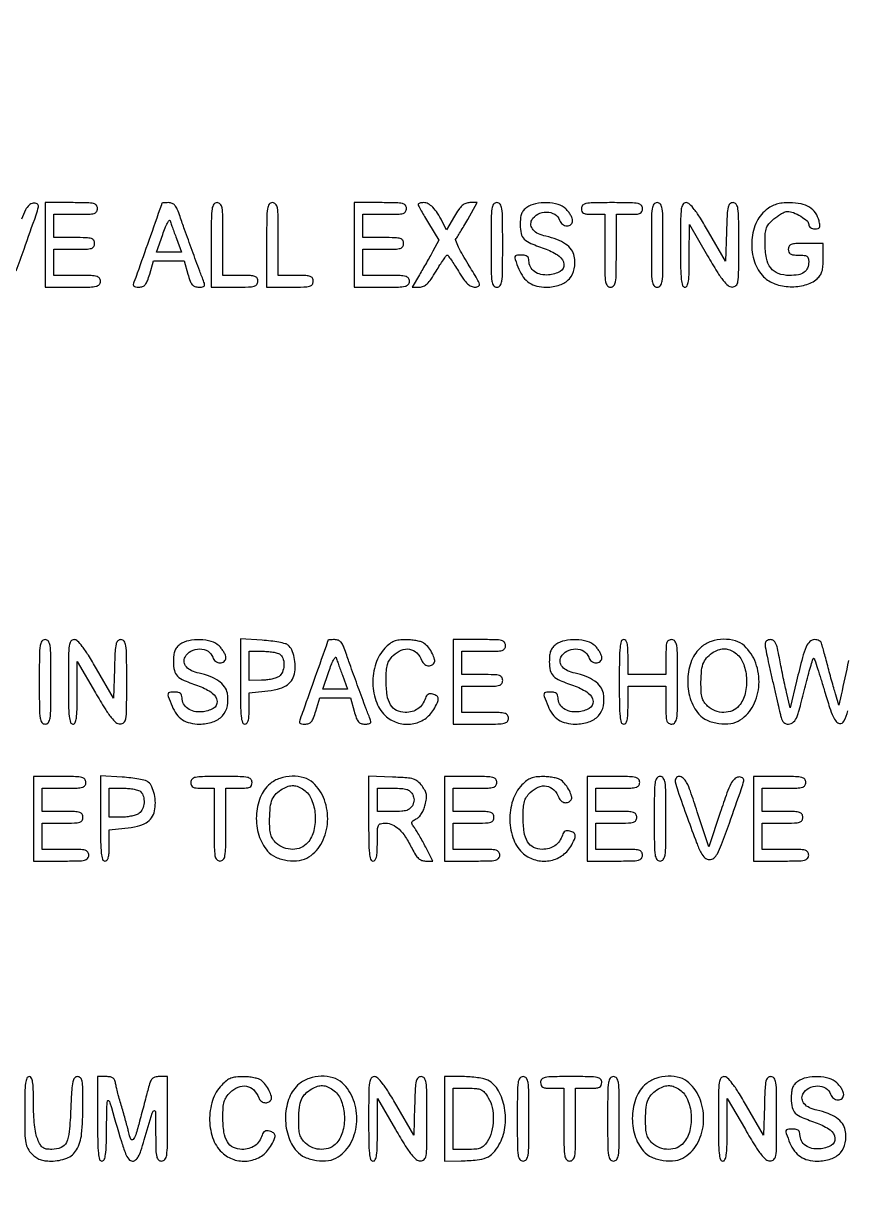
# Model space of a CAD drawing. Extents: x 0 to 1066, y 0 to 761.
# Drawn here: x 877.68 to 901.61, y 663.08 to 696.9 of the extents above; entities that cross this region are included whole.
import ezdxf

# ---------------------------------------------------------------- set-up
doc = ezdxf.new("R2010")
doc.units = 0
doc.header["$MEASUREMENT"] = 0

msp = doc.modelspace()

# ---------------------------------------------------------------- linework, layer by layer
for points in [[(183.390323, 95.266879, 0.000001), (192.989143, 95.254457, 0.000118)], [(877.478375, 689.713253, 0.004013), (877.704904, 690.336, 0.000902), (878.059212, 691.340658, 0.03521), (878.12158, 691.568796, 0.313686), (878.08514, 691.652301, 0.175088), (877.971583, 691.675882, 0.158568), (877.850743, 691.616547, 0.080982), (877.748965, 691.479342, 0.034439), (877.634142, 691.213535, 0.004852)], [(901.639662, 678.39053, 0.001912), (901.423079, 677.3922), (901.360026, 677.0961), (901.269798, 677.3922, -0.004222), (901.225212, 677.543072, -0.001439), (901.162959, 677.762854, -0.00143), (901.095605, 678.005956, -0.001648), (901.032796, 678.2382, 0.00027), (900.974398, 678.456517, 0.000345), (900.920337, 678.657631, 0.000267), (900.8748, 678.826213, 0.002921), (900.856066, 678.89385, 0.133791), (900.831706, 678.934301, 0.071199), (900.783812, 678.968536, 0.062684), (900.72091, 678.991728, 0.057069), (900.652161, 678.9996, 0.191396), (900.514437, 678.944876, 0.101864), (900.407533, 678.792352, 0.038771), (900.299981, 678.479173, 0.004991), (900.12895, 677.790187), (899.944606, 677.01454), (899.835833, 677.47832, -0.004337), (899.787244, 677.693887, -0.002315), (899.73072, 677.961185, -0.002304), (899.675521, 678.234677, -0.003592), (899.630745, 678.47085, 0.011053), (899.573827, 678.748379, 0.057006), (899.521863, 678.89609, 0.121799), (899.458834, 678.97175, 0.159795), (899.373915, 678.9996, 0.077986), (899.312596, 678.989977, 0.090324), (899.260551, 678.962119, 0.100781), (899.225758, 678.920666, 0.124994), (899.2134, 678.872004, 0.047767), (899.221643, 678.785913, 0.002528), (899.275438, 678.514943, 0.003959), (899.343692, 678.193057, 0.00287), (899.424593, 677.835654, -0.000002), (899.5087, 677.473738, -0.000002), (899.586737, 677.137931, -0.000002), (899.652237, 676.856067, -0.000017), (899.680005, 676.73655, 0.147869), (899.761327, 676.595131, 0.205885), (899.896844, 676.545782, 0.176392), (900.042655, 676.608475, 0.11354), (900.146046, 676.763083, 0.021448), (900.188456, 676.890871, 0.003611), (900.257271, 677.139207, 0.003945), (900.333781, 677.432464, 0.003496), (900.408889, 677.738947, -0.006156), (900.48112, 678.027052, -0.010899), (900.548762, 678.262499, -0.005551), (900.609441, 678.450207, -0.556878), (900.63175, 678.45545, -0.11647), (900.65487, 678.418034, -0.001547), (900.740785, 678.157481, -0.004332), (900.837093, 677.853434, -0.00282), (900.943285, 677.500736, 0.006286), (901.089608, 677.026677, 0.030826), (901.191862, 676.765823, 0.058933), (901.281981, 676.619803, 0.190588), (901.378884, 676.563875, 0.326366), (901.501475, 676.628344, 0.039676), (901.620107, 676.928483, 0.018108)]]:
    msp.add_lwpolyline(points, format="xyb")
for points in [[(409.06215, 749.15415), (40.8618, 749.132981), (40.8618, 380.65769), (40.8618, 12.1824), (501.2973, 12.1824), (961.7328, 12.1824), (961.7328, 380.646631), (961.7328, 749.110861), (961.41555, 749.1633, 0.040886), (961.153339, 749.184871, 0.000002), (934.190609, 749.194398, 0.000089), (904.448031, 749.199508, 0.000054), (869.1804, 749.195529, -0.000029), (813.61687, 749.186499, -0.000004), (696.10453, 749.175037, -0.000004), (556.774728, 749.163736, -0.000004)], [(878.3172, 690.4629), (878.3172, 689.2362), (879.1209, 689.2362, 0.004147), (879.611609, 689.24027, 0.047763), (879.802988, 689.261803, 0.16431), (879.890394, 689.313393, 0.179874), (879.9246, 689.4054, 0.157888), (879.89506, 689.496616, 0.176663), (879.81885, 689.548162, 0.055952), (879.653978, 689.570253, 0.005351), (879.2478, 689.5746), (878.571, 689.5746), (878.571, 689.9553), (878.571, 690.336), (879.1632, 690.336, 0.006583), (879.513092, 690.340607, 0.063075), (879.660225, 690.363193, 0.183695), (879.72907, 690.414626, 0.142406), (879.7554, 690.5052, 0.142406), (879.72907, 690.595774, 0.183695), (879.660225, 690.647207, 0.063075), (879.513092, 690.669793, 0.006583), (879.1632, 690.6744), (878.571, 690.6744), (878.571, 691.0128), (878.571, 691.3512), (879.2055, 691.3512, 0.005909), (879.583526, 691.355667, 0.059311), (879.739538, 691.37799, 0.180365), (879.812056, 691.429488, 0.150217), (879.84, 691.5204, 0.17273), (879.807327, 691.612157, 0.168559), (879.723675, 691.66375, 0.050222), (879.541122, 691.685449, 0.004487), (879.0786, 691.6896), (878.3172, 691.6896)], [(881.701195, 691.66845, -0.084799), (881.694691, 691.630434, -0.000052), (881.32872, 690.591662, -0.000388), (880.993176, 689.641928, -0.009822), (880.896175, 689.38425, 0.060048), (880.876583, 689.310519, 0.230938), (880.890832, 689.266662, 0.170663), (880.938925, 689.242554, 0.031659), (881.039179, 689.2362, 0.086283), (881.147294, 689.254997, 0.134827), (881.224123, 689.308959, 0.082591), (881.286196, 689.41597, 0.018432), (881.353668, 689.6169), (881.466076, 689.9976), (881.911043, 689.9976), (882.356011, 689.9976), (882.4626, 689.6169, 0.017944), (882.527985, 689.41199, 0.087286), (882.588212, 689.306531, 0.141822), (882.665434, 689.254152, 0.078722), (882.778746, 689.2362, 0.029308), (882.883892, 689.242368, 0.166988), (882.933622, 689.266276, 0.236769), (882.948464, 689.310066, 0.061225), (882.92869, 689.38425, -0.006965), (882.806401, 689.700606, -0.001209), (882.585145, 690.30204, -0.001323), (882.365417, 690.908787, -0.005089), (882.233652, 691.28775, 0.017403), (882.154881, 691.4975, 0.074917), (882.086122, 691.611275, 0.125362), (882.006416, 691.669172, 0.094981), (881.899849, 691.6896, 0.00999), (881.823684, 691.688078, 0.016528), (881.759552, 691.683387, 0.010464), (881.708448, 691.676862, 0.371455)], [(883.1394, 690.4629), (883.1394, 689.2362), (883.8162, 689.2362, 0.005351), (884.222378, 689.240547, 0.055952), (884.38725, 689.262637, 0.176663), (884.46346, 689.314184, 0.157888), (884.493, 689.4054, 0.12648), (884.469932, 689.495132, 0.188641), (884.4084, 689.5464, 0.072107), (884.279098, 689.569633, 0.008455), (883.9854, 689.5746), (883.4778, 689.5746), (883.4778, 690.6321, 0.002827), (883.474069, 691.292059, 0.036854), (883.453266, 691.536262, 0.138781), (883.402006, 691.646732, 0.218517), (883.3086, 691.6896, 0.240299), (883.214278, 691.641491, 0.123223), (883.163467, 691.515112, 0.031956), (883.142989, 691.235762, 0.002322)], [(884.7468, 690.4629), (884.7468, 689.2362), (885.4236, 689.2362, 0.005351), (885.829778, 689.240547, 0.055952), (885.99465, 689.262637, 0.176663), (886.07086, 689.314184, 0.157888), (886.1004, 689.4054, 0.12648), (886.077332, 689.495132, 0.188641), (886.0158, 689.5464, 0.072107), (885.886498, 689.569633, 0.008455), (885.5928, 689.5746), (885.0852, 689.5746), (885.0852, 690.6321, 0.002827), (885.081469, 691.292059, 0.036854), (885.060666, 691.536262, 0.138781), (885.009406, 691.646732, 0.218517), (884.916, 691.6896, 0.240299), (884.821678, 691.641491, 0.123223), (884.770867, 691.515112, 0.031956), (884.750389, 691.235762, 0.002322)], [(887.2848, 690.4629), (887.2848, 689.2362), (888.0885, 689.2362, 0.004147), (888.579209, 689.24027, 0.047763), (888.770588, 689.261803, 0.16431), (888.857994, 689.313393, 0.179874), (888.8922, 689.4054, 0.157888), (888.86266, 689.496616, 0.176663), (888.78645, 689.548162, 0.055952), (888.621578, 689.570253, 0.005351), (888.2154, 689.5746), (887.5386, 689.5746), (887.5386, 689.9553), (887.5386, 690.336), (888.1308, 690.336, 0.006583), (888.480692, 690.340607, 0.063075), (888.627825, 690.363193, 0.183695), (888.69667, 690.414626, 0.142406), (888.723, 690.5052, 0.142406), (888.69667, 690.595774, 0.183695), (888.627825, 690.647207, 0.063075), (888.480692, 690.669793, 0.006583), (888.1308, 690.6744), (887.5386, 690.6744), (887.5386, 691.0128), (887.5386, 691.3512), (888.1731, 691.3512, 0.005909), (888.551126, 691.355667, 0.059311), (888.707138, 691.37799, 0.180365), (888.779656, 691.429488, 0.150217), (888.8076, 691.5204, 0.17273), (888.774927, 691.612157, 0.168559), (888.691275, 691.66375, 0.050222), (888.508722, 691.685449, 0.004487), (888.0462, 691.6896), (887.2848, 691.6896)], [(889.146, 691.637217, 0.12301), (889.154901, 691.601585, 0.003159), (889.234075, 691.455233, 0.006529), (889.330937, 691.284192, 0.00439), (889.445831, 691.091259), (889.745661, 690.597684), (889.570497, 690.276492, -0.002869), (889.488234, 690.127688, -0.001518), (889.384589, 689.944032, -0.00151), (889.277412, 689.756775, -0.002337), (889.183597, 689.59575), (888.971862, 689.2362), (889.181088, 689.2362, 0.105199), (889.298089, 689.261092, 0.085914), (889.404615, 689.332519, 0.052726), (889.51922, 689.467656, 0.014746), (889.668622, 689.7015, -0.006681), (889.778454, 689.879678, -0.010501), (889.87801, 690.029413, -0.004849), (889.965305, 690.152349, -0.254944), (889.990615, 690.164401, -0.226292), (890.015931, 690.150572, -0.004433), (890.103763, 690.026729, -0.009702), (890.203918, 689.876695, -0.006242), (890.314453, 689.699101, 0.014971), (890.463772, 689.468273, 0.051802), (890.579324, 689.333191, 0.083594), (890.686153, 689.26122, 0.106918), (890.801824, 689.2362, 0.130295), (890.900899, 689.262464, 0.351922), (890.925835, 689.32567, 0.060655), (890.862439, 689.466806, 0.002956), (890.594163, 689.905122, -0.011173), (890.43993, 690.166667, -0.01758), (890.320615, 690.398501, -0.011947), (890.235679, 690.590624, -0.293207), (890.245532, 690.645372, 0.047422), (890.283879, 690.695428, 0.003721), (890.37198, 690.838642, 0.005039), (890.474267, 691.011636, 0.003834), (890.582965, 691.20315), (890.854152, 691.6896), (890.642615, 691.6896, 0.093558), (890.528044, 691.667973, 0.088897), (890.426918, 691.605906, 0.059307), (890.324131, 691.489775, 0.018991), (890.199937, 691.295189), (889.968797, 690.900777), (889.84291, 691.147139, 0.025616), (889.704975, 691.386039, 0.052309), (889.569102, 691.55428, 0.070756), (889.434901, 691.655379, 0.126762), (889.302088, 691.6896, 0.031847), (889.242294, 691.685788, 0.049151), (889.191851, 691.674212, 0.063174), (889.156925, 691.657343, 0.253917)], [(891.261, 690.4629, 0.002322), (891.264589, 689.690038, 0.031956), (891.285067, 689.410687, 0.123223), (891.335878, 689.284309, 0.240299), (891.4302, 689.2362, 0.240299), (891.524522, 689.284309, 0.123223), (891.575333, 689.410687, 0.031956), (891.595811, 689.690038, 0.002322), (891.5994, 690.4629, 0.002322), (891.595811, 691.235762, 0.031956), (891.575333, 691.515112, 0.123223), (891.524522, 691.641491, 0.240299), (891.4302, 691.6896, 0.240299), (891.335878, 691.641491, 0.123223), (891.285067, 691.515112, 0.031956), (891.264589, 691.235762, 0.002322)], [(892.29735, 691.547944, 0.064007), (892.204552, 691.463732, 0.085808), (892.146751, 691.366165, 0.066535), (892.116234, 691.236274, 0.024477), (892.107, 691.047758, 0.055339), (892.135637, 690.789812, 0.149321), (892.225873, 690.631324, 0.090969), (892.419644, 690.505662, 0.013145), (892.861097, 690.335657, -0.070637), (893.235595, 690.139569, -0.215768), (893.375351, 689.896824, -0.299828), (893.267596, 689.692464, -0.104684), (892.933804, 689.59127, -0.073735), (892.707338, 689.605205, -0.104161), (892.523047, 689.686673, -0.119079), (892.403723, 689.825512, -0.118782), (892.3608, 690.003643, 0.082235), (892.348346, 690.078852, 0.147435), (892.312233, 690.129334, 0.119852), (892.248024, 690.157894, 0.045016), (892.1493, 690.1668, 0.028442), (891.994893, 690.15801, 0.327023), (891.952792, 690.119113, 0.139119), (891.959429, 690.039942, 0.005125), (892.069289, 689.757001, 0.065244), (892.198077, 689.527252, 0.088006), (892.371442, 689.364438, 0.085852), (892.59374, 689.268565, 0.059042), (892.866873, 689.2362, 0.079385), (893.256077, 689.298386, 0.130563), (893.533888, 689.479024, 0.137881), (893.676028, 689.765502, 0.093265), (893.676228, 690.132247, 0.114024), (893.592695, 690.323128, 0.079467), (893.42367, 690.487886, 0.063948), (893.174322, 690.6197, 0.038754), (892.853166, 690.712434, -0.060203), (892.636487, 690.785177, -0.103319), (892.485406, 690.900045, -0.141227), (892.421042, 691.038835, -0.162669), (892.445478, 691.182146, -0.149104), (892.619237, 691.355203, -0.123853), (892.873631, 691.417698, -0.133716), (893.112953, 691.3511, -0.183571), (893.250473, 691.177672, 0.153609), (893.332387, 691.061012, 0.157876), (893.465416, 691.013861, 0.194842), (893.581396, 691.057172, 0.210147), (893.6298, 691.167253, 0.093821), (893.616133, 691.239446, 0.037607), (893.572283, 691.33037, 0.035541), (893.508923, 691.423863, 0.037508), (893.433997, 691.505653, 0.118482), (893.20827, 691.634394, 0.061394), (892.885923, 691.686356, 0.060569), (892.553756, 691.658454, 0.10142)], [(893.8836, 691.5204, 0.094959), (893.900163, 691.433974, 0.184152), (893.94705, 691.382925, 0.098846), (894.040039, 691.35753, 0.017388), (894.222, 691.3512), (894.5604, 691.3512), (894.5604, 690.2937, 0.002827), (894.564131, 689.633741, 0.036854), (894.584934, 689.389537, 0.138781), (894.636194, 689.279068, 0.218517), (894.7296, 689.2362, 0.218517), (894.823006, 689.279068, 0.138781), (894.874266, 689.389537, 0.036854), (894.895069, 689.633741, 0.002827), (894.8988, 690.2937), (894.8988, 691.3512), (895.2795, 691.3512, 0.013964), (895.489258, 691.357059, 0.090841), (895.591463, 691.38175, 0.188085), (895.642034, 691.432795, 0.102588), (895.6602, 691.5204, 0.193568), (895.623002, 691.612885, 0.15568), (895.528013, 691.664421, 0.043488), (895.319005, 691.685667, 0.003595), (894.7719, 691.6896, 0.003595), (894.224795, 691.685667, 0.043488), (894.015788, 691.664421, 0.15568), (893.920798, 691.612885, 0.193568)], [(895.914, 690.4629, 0.002322), (895.917589, 689.690038, 0.031956), (895.938067, 689.410687, 0.123223), (895.988878, 689.284309, 0.240299), (896.0832, 689.2362, 0.240299), (896.177522, 689.284309, 0.123223), (896.228333, 689.410687, 0.031956), (896.248811, 689.690038, 0.002322), (896.2524, 690.4629, 0.002322), (896.248811, 691.235762, 0.031956), (896.228333, 691.515112, 0.123223), (896.177522, 691.641491, 0.240299), (896.0832, 691.6896, 0.240299), (895.988878, 691.641491, 0.123223), (895.938067, 691.515112, 0.031956), (895.917589, 691.235762, 0.002322)], [(896.76, 690.4629, 0.003213), (896.764328, 689.789379, 0.022561), (896.783338, 689.4618, 0.049302), (896.819253, 689.286077, 0.328801), (896.8869, 689.2362, 0.295501), (896.952272, 689.278531, 0.070336), (896.990006, 689.409231, 0.029944), (897.01004, 689.656794, 0.004715), (897.015637, 690.14565), (897.017474, 691.0551), (897.544387, 690.148957, 0.006242), (897.823761, 689.682024, 0.029041), (898.003482, 689.424737, 0.052989), (898.140726, 689.284238, 0.170079), (898.26165, 689.239507, 0.199339), (898.369931, 689.282273, 0.163117), (898.427625, 689.393706, 0.036571), (898.448704, 689.652581, 0.002034), (898.452, 690.4629, 0.002367), (898.448369, 691.230072, 0.031318), (898.427984, 691.512383, 0.117824), (898.378177, 691.641077, 0.246563), (898.28576, 691.6896, 0.195513), (898.194955, 691.652682, 0.145553), (898.141652, 691.557256, 0.043894), (898.114139, 691.350993, 0.004128), (898.09541, 690.839718), (898.0713, 689.989836), (897.578117, 690.839718, 0.007787), (897.338038, 691.238983, 0.025041), (897.161201, 691.49361, 0.035073), (897.023347, 691.648518, 0.195814), (896.922467, 691.6896, 0.254619), (896.832461, 691.640588, 0.110911), (896.783951, 691.508758, 0.030502), (896.763687, 691.222586, 0.002427)], [(899.243128, 691.477743, 0.129246), (898.947005, 691.085097, 0.088626), (898.828813, 690.536792, 0.087215), (898.907365, 689.973133, 0.118789), (899.17416, 689.536931, 0.112618), (899.502624, 689.330494, 0.075265), (899.940735, 689.247795, 0.075304), (900.383452, 689.298485, 0.113008), (900.725323, 689.480566, 0.065979), (900.813155, 689.579789, 0.074329), (900.867872, 689.694691, 0.054743), (900.896767, 689.847684, 0.019325), (900.9054, 690.070973), (900.9054, 690.5052), (900.3978, 690.5052, 0.008455), (900.104102, 690.500233, 0.072107), (899.9748, 690.477, 0.188641), (899.913268, 690.425732, 0.12648), (899.8902, 690.336, 0.087745), (899.905199, 690.251192, 0.177212), (899.948363, 690.200036, 0.10769), (900.031966, 690.173753, 0.022514), (900.1863, 690.1668, -0.021714), (900.348385, 690.159758, -0.124268), (900.429065, 690.131751, -0.187079), (900.469495, 690.075064, -0.062494), (900.4824, 689.97222, -0.091498), (900.448763, 689.789947, -0.148314), (900.352974, 689.666386, -0.113347), (900.182888, 689.596247, -0.041372), (899.92172, 689.5746, -0.086758), (899.599134, 689.630999, -0.145015), (899.378923, 689.792975, -0.116882), (899.252979, 690.078149, -0.045825), (899.2134, 690.509089, -0.015089), (899.222047, 690.795568, -0.073154), (899.255295, 690.954358, -0.095003), (899.328751, 691.076379, -0.035007), (899.473691, 691.21678, -0.021479), (899.582486, 691.300617, -0.024071), (899.694126, 691.371463, -0.024321), (899.793991, 691.422028, -0.105406), (899.858592, 691.4358, -0.095864), (900.035927, 691.401484, -0.042073), (900.250496, 691.293465, -0.039621), (900.432919, 691.160547, -0.218876), (900.4824, 691.052927, 0.137225), (900.495937, 691.004532, 0.104143), (900.533796, 690.964139, 0.087371), (900.591339, 690.937335, 0.065501), (900.660771, 690.9282, 0.051376), (900.753748, 690.937779, 0.224479), (900.796699, 690.970225, 0.158116), (900.80738, 691.032988, 0.023398), (900.782542, 691.16085, 0.090086), (900.680294, 691.39084, 0.105062), (900.507833, 691.555882, 0.089301), (900.25928, 691.653988, 0.048933), (899.9325, 691.686781, 0.02471), (899.713034, 691.676418, 0.049497), (899.542912, 691.642729, 0.05494), (899.394439, 691.579221, 0.038421)], [(882.127355, 690.65325), (882.277144, 690.2514), (881.914838, 690.2514), (881.552532, 690.2514), (881.730343, 690.765818, -0.011999), (881.801093, 690.955624, -0.026422), (881.866117, 691.096059, -0.047278), (881.916434, 691.172701, -0.601846), (881.94286, 691.167668, 0.009837), (881.964696, 691.101495, 0.001488), (882.011371, 690.970123, 0.001668), (882.067462, 690.815356, 0.001442)], [(878.148, 677.7729, 0.002322), (878.151589, 677.000038, 0.031956), (878.172067, 676.720687, 0.123223), (878.222878, 676.594309, 0.240299), (878.3172, 676.5462, 0.240299), (878.411522, 676.594309, 0.123223), (878.462333, 676.720687, 0.031956), (878.482811, 677.000038, 0.002322), (878.4864, 677.7729, 0.002322), (878.482811, 678.545762, 0.031956), (878.462333, 678.825112, 0.123223), (878.411522, 678.951491, 0.240299), (878.3172, 678.9996, 0.240299), (878.222878, 678.951491, 0.123223), (878.172067, 678.825112, 0.031956), (878.151589, 678.545762, 0.002322)], [(878.994, 677.7729, 0.003213), (878.998328, 677.099379, 0.022561), (879.017338, 676.7718, 0.049302), (879.053253, 676.596077, 0.328801), (879.1209, 676.5462, 0.295501), (879.186272, 676.588531, 0.070336), (879.224006, 676.719231, 0.029944), (879.24404, 676.966794, 0.004715), (879.249637, 677.45565), (879.251474, 678.3651), (879.778387, 677.458957, 0.006242), (880.057761, 676.992024, 0.029041), (880.237482, 676.734737, 0.052989), (880.374726, 676.594238, 0.170079), (880.49565, 676.549507, 0.199339), (880.603931, 676.592273, 0.163117), (880.661625, 676.703706, 0.036571), (880.682704, 676.962581, 0.002034), (880.686, 677.7729, 0.002367), (880.682369, 678.540072, 0.031318), (880.661984, 678.822383, 0.117824), (880.612177, 678.951077, 0.246563), (880.51976, 678.9996, 0.195513), (880.428955, 678.962682, 0.145553), (880.375652, 678.867256, 0.043894), (880.348139, 678.660993, 0.004128), (880.32941, 678.149718), (880.3053, 677.299836), (879.812117, 678.149718, 0.007787), (879.572038, 678.548983, 0.025041), (879.395201, 678.80361, 0.035073), (879.257347, 678.958518, 0.195814), (879.156467, 678.9996, 0.254619), (879.066461, 678.950588, 0.110911), (879.017951, 678.818758, 0.030502), (878.997687, 678.532586, 0.002427)], [(882.22995, 678.857944, 0.064007), (882.137152, 678.773732, 0.085808), (882.079351, 678.676165, 0.066535), (882.048834, 678.546274, 0.024477), (882.0396, 678.357758, 0.055339), (882.068237, 678.099812, 0.149321), (882.158473, 677.941324, 0.090969), (882.352244, 677.815662, 0.013145), (882.793697, 677.645657, -0.070637), (883.168195, 677.449569, -0.215768), (883.307951, 677.206824, -0.299828), (883.200196, 677.002464, -0.104684), (882.866404, 676.90127, -0.073735), (882.639938, 676.915205, -0.104161), (882.455647, 676.996673, -0.119079), (882.336323, 677.135512, -0.118782), (882.2934, 677.313643, 0.082235), (882.280946, 677.388852, 0.147435), (882.244833, 677.439334, 0.119852), (882.180624, 677.467894, 0.045016), (882.0819, 677.4768, 0.028442), (881.927493, 677.46801, 0.327023), (881.885392, 677.429113, 0.139119), (881.892029, 677.349942, 0.005125), (882.001889, 677.067001, 0.065244), (882.130677, 676.837252, 0.088006), (882.304042, 676.674438, 0.085852), (882.52634, 676.578565, 0.059042), (882.799473, 676.5462, 0.079385), (883.188677, 676.608386, 0.130563), (883.466488, 676.789024, 0.137881), (883.608628, 677.075502, 0.093265), (883.608828, 677.442247, 0.114024), (883.525295, 677.633128, 0.079467), (883.35627, 677.797886, 0.063948), (883.106922, 677.9297, 0.038754), (882.785766, 678.022434, -0.060203), (882.569087, 678.095177, -0.103319), (882.418006, 678.210045, -0.141227), (882.353642, 678.348835, -0.162669), (882.378078, 678.492146, -0.149104), (882.551837, 678.665203, -0.123853), (882.806231, 678.727698, -0.133716), (883.045553, 678.6611, -0.183571), (883.183073, 678.487672, 0.153609), (883.264987, 678.371012, 0.157876), (883.398016, 678.323861, 0.194842), (883.513996, 678.367172, 0.210147), (883.5624, 678.477253, 0.093821), (883.548733, 678.549446, 0.037607), (883.504883, 678.64037, 0.035541), (883.441523, 678.733863, 0.037508), (883.366597, 678.815653, 0.118482), (883.14087, 678.944394, 0.061394), (882.818523, 678.996356, 0.060569), (882.486356, 678.968454, 0.10142)], [(883.9854, 677.784026, 0.003177), (883.989721, 677.104044, 0.022367), (884.008718, 676.773654, 0.048715), (884.04458, 676.596302, 0.329705), (884.1123, 676.5462, 0.208378), (884.172643, 676.57249, 0.11961), (884.212131, 676.642927, 0.055661), (884.233506, 676.773999, 0.012613), (884.2392, 676.999664), (884.2392, 677.453128), (884.69415, 677.500083, 0.029754), (885.059921, 677.559988, 0.076952), (885.307988, 677.657757, 0.106873), (885.466028, 677.802632, 0.100256), (885.554612, 678.00312, 0.058942), (885.577583, 678.235686, 0.048856), (885.54854, 678.482941, 0.051542), (885.477241, 678.699871, 0.114883), (885.372797, 678.837457, 0.111025), (885.289335, 678.880019, 0.015594), (885.099366, 678.92235, 0.017167), (884.867729, 678.958244, 0.01383), (884.616835, 678.981328), (883.9854, 679.021851)], [(886.523395, 678.97845, -0.084799), (886.516891, 678.940434, -0.000052), (886.15092, 677.901662, -0.000388), (885.815376, 676.951928, -0.009822), (885.718375, 676.69425, 0.060048), (885.698783, 676.620519, 0.230938), (885.713032, 676.576662, 0.170663), (885.761125, 676.552554, 0.031659), (885.861379, 676.5462, 0.086283), (885.969494, 676.564997, 0.134827), (886.046323, 676.618959, 0.082591), (886.108396, 676.72597, 0.018432), (886.175868, 676.9269), (886.288276, 677.3076), (886.733243, 677.3076), (887.178211, 677.3076), (887.2848, 676.9269, 0.017944), (887.350185, 676.72199, 0.087286), (887.410412, 676.616531, 0.141822), (887.487634, 676.564152, 0.078722), (887.600946, 676.5462, 0.029308), (887.706092, 676.552368, 0.166988), (887.755822, 676.576276, 0.236769), (887.770664, 676.620066, 0.061225), (887.75089, 676.69425, -0.006965), (887.628601, 677.010606, -0.001209), (887.407345, 677.61204, -0.001323), (887.187617, 678.218787, -0.005089), (887.055852, 678.59775, 0.017403), (886.977081, 678.8075, 0.074917), (886.908322, 678.921275, 0.125362), (886.828616, 678.979172, 0.094981), (886.722049, 678.9996, 0.00999), (886.645884, 678.998078, 0.016528), (886.581752, 678.993387, 0.010464), (886.530648, 678.986862, 0.371455)], [(888.182029, 678.75512, 0.114205), (887.914161, 678.30474, 0.083506), (887.831234, 677.726764, 0.085163), (887.941764, 677.164294, 0.127519), (888.230203, 676.758227, 0.108551), (888.576066, 676.576735, 0.105254), (888.970205, 676.554143, 0.106878), (889.334622, 676.693573, 0.11522), (889.597318, 676.968312, 0.021165), (889.705999, 677.171461, 0.127063), (889.729165, 677.288049, 0.232712), (889.686427, 677.363758, 0.086167), (889.571943, 677.415943, 0.067058), (889.495089, 677.425355, 0.120753), (889.433962, 677.409591, 0.12276), (889.387709, 677.367609, 0.07065), (889.354901, 677.299411, -0.072622), (889.268776, 677.122171, -0.089596), (889.140295, 676.991259, -0.08774), (888.971831, 676.911738, -0.066597), (888.768987, 676.8846, -0.114856), (888.518875, 676.942822, -0.145297), (888.345322, 677.103208, -0.099183), (888.245715, 677.386134, -0.035212), (888.2154, 677.816069, -0.014703), (888.223729, 678.099243, -0.055361), (888.253625, 678.274021, -0.07729), (888.315079, 678.406512, -0.049247), (888.423055, 678.538145, -0.096703), (888.656625, 678.695412, -0.146157), (888.898627, 678.722024, -0.15206), (889.108832, 678.61191, -0.107279), (889.254338, 678.38625, 0.127947), (889.320611, 678.292126, 0.131147), (889.42376, 678.243314, 0.142401), (889.531076, 678.254266, 0.159485), (889.610219, 678.321052, 0.211029), (889.624363, 678.423173, 0.047286), (889.558819, 678.590749, 0.046742), (889.450702, 678.76291, 0.065556), (889.322531, 678.891159, 0.088545), (889.245429, 678.931119, 0.025252), (889.114336, 678.964736, 0.02458), (888.959906, 678.988294, 0.023821), (888.802278, 678.996909, 0.026305), (888.59223, 678.987319, 0.068477), (888.445386, 678.952166, 0.074054), (888.320248, 678.880592, 0.034872)], [(890.1612, 677.7729), (890.1612, 676.5462), (890.9649, 676.5462, 0.004147), (891.455609, 676.55027, 0.047763), (891.646988, 676.571803, 0.16431), (891.734394, 676.623393, 0.179874), (891.7686, 676.7154, 0.157888), (891.73906, 676.806616, 0.176663), (891.66285, 676.858162, 0.055952), (891.497978, 676.880253, 0.005351), (891.0918, 676.8846), (890.415, 676.8846), (890.415, 677.2653), (890.415, 677.646), (891.0072, 677.646, 0.006583), (891.357092, 677.650607, 0.063075), (891.504225, 677.673193, 0.183695), (891.57307, 677.724626, 0.142406), (891.5994, 677.8152, 0.142406), (891.57307, 677.905774, 0.183695), (891.504225, 677.957207, 0.063075), (891.357092, 677.979793, 0.006583), (891.0072, 677.9844), (890.415, 677.9844), (890.415, 678.3228), (890.415, 678.6612), (891.0495, 678.6612, 0.005909), (891.427526, 678.665667, 0.059311), (891.583538, 678.68799, 0.180365), (891.656056, 678.739488, 0.150217), (891.684, 678.8304, 0.17273), (891.651327, 678.922157, 0.168559), (891.567675, 678.97375, 0.050222), (891.385122, 678.995449, 0.004487), (890.9226, 678.9996), (890.1612, 678.9996)], [(893.14335, 678.857944, 0.064007), (893.050552, 678.773732, 0.085808), (892.992751, 678.676165, 0.066535), (892.962234, 678.546274, 0.024477), (892.953, 678.357758, 0.055339), (892.981637, 678.099812, 0.149321), (893.071873, 677.941324, 0.090969), (893.265644, 677.815662, 0.013145), (893.707097, 677.645657, -0.070637), (894.081595, 677.449569, -0.215768), (894.221351, 677.206824, -0.299828), (894.113596, 677.002464, -0.104684), (893.779804, 676.90127, -0.073735), (893.553338, 676.915205, -0.104161), (893.369047, 676.996673, -0.119079), (893.249723, 677.135512, -0.118782), (893.2068, 677.313643, 0.082235), (893.194346, 677.388852, 0.147435), (893.158233, 677.439334, 0.119852), (893.094024, 677.467894, 0.045016), (892.9953, 677.4768, 0.028442), (892.840893, 677.46801, 0.327023), (892.798792, 677.429113, 0.139119), (892.805429, 677.349942, 0.005125), (892.915289, 677.067001, 0.065244), (893.044077, 676.837252, 0.088006), (893.217442, 676.674438, 0.085852), (893.43974, 676.578565, 0.059042), (893.712873, 676.5462, 0.079385), (894.102077, 676.608386, 0.130563), (894.379888, 676.789024, 0.137881), (894.522028, 677.075502, 0.093265), (894.522228, 677.442247, 0.114024), (894.438695, 677.633128, 0.079467), (894.26967, 677.797886, 0.063948), (894.020322, 677.9297, 0.038754), (893.699166, 678.022434, -0.060203), (893.482487, 678.095177, -0.103319), (893.331406, 678.210045, -0.141227), (893.267042, 678.348835, -0.162669), (893.291478, 678.492146, -0.149104), (893.465237, 678.665203, -0.123853), (893.719631, 678.727698, -0.133716), (893.958953, 678.6611, -0.183571), (894.096473, 678.487672, 0.153609), (894.178387, 678.371012, 0.157876), (894.311416, 678.323861, 0.194842), (894.427396, 678.367172, 0.210147), (894.4758, 678.477253, 0.093821), (894.462133, 678.549446, 0.037607), (894.418283, 678.64037, 0.035541), (894.354923, 678.733863, 0.037508), (894.279997, 678.815653, 0.118482), (894.05427, 678.944394, 0.061394), (893.731923, 678.996356, 0.060569), (893.399756, 678.968454, 0.10142)], [(894.9834, 677.7729, 0.003213), (894.987728, 677.099379, 0.022561), (895.006738, 676.7718, 0.049302), (895.042653, 676.596077, 0.328801), (895.1103, 676.5462, 0.232029), (895.172037, 676.57648, 0.108427), (895.211169, 676.659, 0.047315), (895.231901, 676.814857, 0.00942), (895.2372, 677.0961), (895.2372, 677.646), (895.7871, 677.646), (896.337, 677.646), (896.337, 677.0961, 0.007414), (896.341771, 676.77432, 0.067313), (896.364658, 676.636088, 0.186514), (896.416013, 676.570904, 0.134481), (896.5062, 676.5462, 0.240299), (896.600522, 676.594309, 0.123223), (896.651333, 676.720687, 0.031956), (896.671811, 677.000038, 0.002322), (896.6754, 677.7729, 0.002322), (896.671811, 678.545762, 0.031956), (896.651333, 678.825112, 0.123223), (896.600522, 678.951491, 0.240299), (896.5062, 678.9996, 0.12648), (896.416468, 678.976532, 0.188641), (896.3652, 678.915, 0.072107), (896.341967, 678.785698, 0.008455), (896.337, 678.492), (896.337, 677.9844), (895.7871, 677.9844), (895.2372, 677.9844), (895.2372, 678.492, 0.010614), (895.231747, 678.748841, 0.050675), (895.210763, 678.89385, 0.113455), (895.171468, 678.97103, 0.222027), (895.1103, 678.9996, 0.328801), (895.042653, 678.949723, 0.049302), (895.006738, 678.774, 0.022561), (894.987728, 678.446421, 0.003213)], [(897.367003, 678.787573, 0.123885), (897.083812, 678.394877, 0.085485), (896.970237, 677.855957, 0.082885), (897.042708, 677.293936, 0.104562), (897.294439, 676.835326, 0.111799), (897.532409, 676.658975, 0.06908), (897.868808, 676.563281, 0.069045), (898.218765, 676.562815, 0.111332), (898.496682, 676.666881, 0.131426), (898.877439, 677.09286, 0.103697), (899.037854, 677.692511, 0.101152), (898.94519, 678.318853, 0.118621), (898.614571, 678.818419, 0.118666), (898.354835, 678.965001, 0.075716), (898.009156, 679.008938, 0.073305), (897.654141, 678.947607, 0.095814)], [(898.346097, 678.615839, -0.143223), (898.573798, 678.331523, -0.079931), (898.67626, 677.896353, -0.077332), (898.638065, 677.435218, -0.11509), (898.456796, 677.07495, -0.119537), (898.268384, 676.935395, -0.098447), (898.022727, 676.884752, -0.09388), (897.766277, 676.931462, -0.097006), (897.548003, 677.068547, -0.056872), (897.447083, 677.18764, -0.080028), (897.389187, 677.313996, -0.054705), (897.361363, 677.485724, -0.014142), (897.354891, 677.766497, -0.025001), (897.373955, 678.111355, -0.075567), (897.433382, 678.338338, -0.098225), (897.546837, 678.503205, -0.062967), (897.7329, 678.643619, -0.051006), (897.897666, 678.716958, -0.090781), (898.044314, 678.736995, -0.090761), (898.188571, 678.703781, -0.050966)], [(885.15288, 678.55968, -0.13151), (885.232034, 678.422669, -0.084316), (885.2494, 678.238715, -0.084006), (885.205013, 678.058681, -0.128741), (885.10635, 677.932967, -0.079472), (885.024995, 677.889501, -0.027293), (884.896172, 677.852804, -0.026323), (884.747263, 677.827196, -0.027554), (884.59875, 677.817891), (884.2392, 677.8152), (884.2392, 678.2382), (884.2392, 678.6612), (884.64528, 678.6612, -0.022886), (884.808185, 678.65374, -0.026473), (884.961896, 678.631378, -0.026952), (885.088095, 678.598981, -0.120635)], [(886.949555, 677.96325), (887.099344, 677.5614), (886.737038, 677.5614), (886.374732, 677.5614), (886.552543, 678.075818, -0.011999), (886.623293, 678.265624, -0.026422), (886.688317, 678.406059, -0.047278), (886.738634, 678.482701, -0.601846), (886.76506, 678.477668, 0.009837), (886.786896, 678.411495, 0.001488), (886.833571, 678.280123, 0.001668), (886.889662, 678.125356, 0.001442)], [(877.9788, 673.7967), (877.9788, 672.57), (878.7825, 672.57, 0.004147), (879.273209, 672.57407, 0.047763), (879.464588, 672.595603, 0.16431), (879.551994, 672.647193, 0.179874), (879.5862, 672.7392, 0.157888), (879.55666, 672.830416, 0.176663), (879.48045, 672.881962, 0.055952), (879.315578, 672.904053, 0.005351), (878.9094, 672.9084), (878.2326, 672.9084), (878.2326, 673.2891), (878.2326, 673.6698), (878.8248, 673.6698, 0.006583), (879.174692, 673.674407, 0.063075), (879.321825, 673.696993, 0.183695), (879.39067, 673.748426, 0.142406), (879.417, 673.839, 0.142406), (879.39067, 673.929574, 0.183695), (879.321825, 673.981007, 0.063075), (879.174692, 674.003593, 0.006583), (878.8248, 674.0082), (878.2326, 674.0082), (878.2326, 674.3466), (878.2326, 674.685), (878.8671, 674.685, 0.005909), (879.245126, 674.689467, 0.059311), (879.401138, 674.71179, 0.180365), (879.473656, 674.763288, 0.150217), (879.5016, 674.8542, 0.17273), (879.468927, 674.945957, 0.168559), (879.385275, 674.99755, 0.050222), (879.202722, 675.019249, 0.004487), (878.7402, 675.0234), (877.9788, 675.0234)], [(879.9246, 673.807826, 0.003177), (879.928921, 673.127844, 0.022367), (879.947918, 672.797454, 0.048715), (879.98378, 672.620102, 0.329705), (880.0515, 672.57, 0.208378), (880.111843, 672.59629, 0.11961), (880.151331, 672.666727, 0.055661), (880.172706, 672.797799, 0.012613), (880.1784, 673.023464), (880.1784, 673.476928), (880.63335, 673.523883, 0.029754), (880.999121, 673.583788, 0.076952), (881.247188, 673.681557, 0.106873), (881.405228, 673.826432, 0.100256), (881.493812, 674.02692, 0.058942), (881.516783, 674.259486, 0.048856), (881.48774, 674.506741, 0.051542), (881.416441, 674.723671, 0.114883), (881.311997, 674.861257, 0.111025), (881.228535, 674.903819, 0.015594), (881.038566, 674.94615, 0.017167), (880.806929, 674.982044, 0.01383), (880.556035, 675.005128), (879.9246, 675.045651)], [(882.5472, 674.8542, 0.094959), (882.563763, 674.767774, 0.184152), (882.61065, 674.716725, 0.098846), (882.703639, 674.69133, 0.017388), (882.8856, 674.685), (883.224, 674.685), (883.224, 673.6275, 0.002827), (883.227731, 672.967541, 0.036854), (883.248534, 672.723337, 0.138781), (883.299794, 672.612868, 0.218517), (883.3932, 672.57, 0.218517), (883.486606, 672.612868, 0.138781), (883.537866, 672.723337, 0.036854), (883.558669, 672.967541, 0.002827), (883.5624, 673.6275), (883.5624, 674.685), (883.9431, 674.685, 0.013964), (884.152858, 674.690859, 0.090841), (884.255063, 674.71555, 0.188085), (884.305634, 674.766595, 0.102588), (884.3238, 674.8542, 0.193568), (884.286602, 674.946685, 0.15568), (884.191613, 674.998221, 0.043488), (883.982605, 675.019467, 0.003595), (883.4355, 675.0234, 0.003595), (882.888395, 675.019467, 0.043488), (882.679388, 674.998221, 0.15568), (882.584398, 674.946685, 0.193568)], [(884.846203, 674.811373, 0.123885), (884.563012, 674.418677, 0.085485), (884.449437, 673.879757, 0.082885), (884.521908, 673.317736, 0.104562), (884.773639, 672.859126, 0.111799), (885.011609, 672.682775, 0.06908), (885.348008, 672.587081, 0.069045), (885.697965, 672.586615, 0.111332), (885.975882, 672.690681, 0.131426), (886.356639, 673.11666, 0.103697), (886.517054, 673.716311, 0.101152), (886.42439, 674.342653, 0.118621), (886.093771, 674.842219, 0.118666), (885.834035, 674.988801, 0.075716), (885.488356, 675.032738, 0.073305), (885.133341, 674.971407, 0.095814)], [(887.7078, 673.800121, 0.003202), (887.712126, 673.124613, 0.022501), (887.731132, 672.79617, 0.049121), (887.76703, 672.619947, 0.329081), (887.8347, 672.57, 0.232029), (887.896437, 672.60028, 0.108427), (887.935569, 672.6828, 0.047315), (887.956301, 672.838657, 0.00942), (887.9616, 673.1199, -0.00595), (887.965907, 673.481865, -0.096871), (887.991944, 673.599998, -0.238613), (888.05661, 673.653615, -0.056005), (888.200653, 673.6698, -0.111153), (888.402105, 673.624456, -0.081177), (888.59142, 673.493601, -0.058854), (888.77711, 673.266971, -0.025924), (888.968972, 672.92955, 0.021841), (889.068716, 672.750753, 0.069009), (889.15587, 672.645227, 0.100305), (889.248378, 672.589432, 0.085906), (889.360645, 672.57), (889.57185, 672.57), (889.365673, 672.97185, 0.006834), (889.277606, 673.137872, 0.006481), (889.183498, 673.304412, 0.006451), (889.096451, 673.44956, 0.022591), (889.035027, 673.539675, -0.02569), (888.968448, 673.638664, -0.192002), (888.959529, 673.693464, -0.198014), (888.990863, 673.73839, -0.027525), (889.091728, 673.795575, 0.089041), (889.169681, 673.853414, 0.046566), (889.244198, 673.949076, 0.042448), (889.307434, 674.069402, 0.038847), (889.351664, 674.202263, 0.026721), (889.385634, 674.378622, 0.076578), (889.383642, 674.503041, 0.082928), (889.344616, 674.615384, 0.035157), (889.258272, 674.750062, 0.057331), (889.135702, 674.88034, 0.10358), (889.007317, 674.949632, 0.055706), (888.812185, 674.984574, 0.007564), (888.396958, 675.005671), (887.7078, 675.030243)], [(889.9074, 673.7967), (889.9074, 672.57), (890.7111, 672.57, 0.004147), (891.201809, 672.57407, 0.047763), (891.393188, 672.595603, 0.16431), (891.480594, 672.647193, 0.179874), (891.5148, 672.7392, 0.157888), (891.48526, 672.830416, 0.176663), (891.40905, 672.881962, 0.055952), (891.244178, 672.904053, 0.005351), (890.838, 672.9084), (890.1612, 672.9084), (890.1612, 673.2891), (890.1612, 673.6698), (890.7534, 673.6698, 0.006583), (891.103292, 673.674407, 0.063075), (891.250425, 673.696993, 0.183695), (891.31927, 673.748426, 0.142406), (891.3456, 673.839, 0.142406), (891.31927, 673.929574, 0.183695), (891.250425, 673.981007, 0.063075), (891.103292, 674.003593, 0.006583), (890.7534, 674.0082), (890.1612, 674.0082), (890.1612, 674.3466), (890.1612, 674.685), (890.7957, 674.685, 0.005909), (891.173726, 674.689467, 0.059311), (891.329738, 674.71179, 0.180365), (891.402256, 674.763288, 0.150217), (891.4302, 674.8542, 0.17273), (891.397527, 674.945957, 0.168559), (891.313875, 674.99755, 0.050222), (891.131322, 675.019249, 0.004487), (890.6688, 675.0234), (889.9074, 675.0234)], [(892.158229, 674.77892, 0.114205), (891.890361, 674.32854, 0.083506), (891.807434, 673.750564, 0.085163), (891.917964, 673.188094, 0.127519), (892.206403, 672.782027, 0.108551), (892.552266, 672.600535, 0.105254), (892.946405, 672.577943, 0.106878), (893.310822, 672.717373, 0.11522), (893.573518, 672.992112, 0.021165), (893.682199, 673.195261, 0.127063), (893.705365, 673.311849, 0.232712), (893.662627, 673.387558, 0.086167), (893.548143, 673.439743, 0.067058), (893.471289, 673.449155, 0.120753), (893.410162, 673.433391, 0.12276), (893.363909, 673.391409, 0.07065), (893.331101, 673.323211, -0.072622), (893.244976, 673.145971, -0.089596), (893.116495, 673.015059, -0.08774), (892.948031, 672.935538, -0.066597), (892.745187, 672.9084, -0.114856), (892.495075, 672.966622, -0.145297), (892.321522, 673.127008, -0.099183), (892.221915, 673.409934, -0.035212), (892.1916, 673.839869, -0.014703), (892.199929, 674.123043, -0.055361), (892.229825, 674.297821, -0.07729), (892.291279, 674.430312, -0.049247), (892.399255, 674.561945, -0.096703), (892.632825, 674.719212, -0.146157), (892.874827, 674.745824, -0.15206), (893.085032, 674.63571, -0.107279), (893.230538, 674.41005, 0.127947), (893.296811, 674.315926, 0.131147), (893.39996, 674.267114, 0.142401), (893.507276, 674.278066, 0.159485), (893.586419, 674.344852, 0.211029), (893.600563, 674.446973, 0.047286), (893.535019, 674.614549, 0.046742), (893.426902, 674.78671, 0.065556), (893.298731, 674.914959, 0.088545), (893.221629, 674.954919, 0.025252), (893.090536, 674.988536, 0.02458), (892.936106, 675.012094, 0.023821), (892.778478, 675.020709, 0.026305), (892.56843, 675.011119, 0.068477), (892.421586, 674.975966, 0.074054), (892.296448, 674.904392, 0.034872)], [(894.0528, 673.7967), (894.0528, 672.57), (894.8565, 672.57, 0.004147), (895.347209, 672.57407, 0.047763), (895.538588, 672.595603, 0.16431), (895.625994, 672.647193, 0.179874), (895.6602, 672.7392, 0.157888), (895.63066, 672.830416, 0.176663), (895.55445, 672.881962, 0.055952), (895.389578, 672.904053, 0.005351), (894.9834, 672.9084), (894.3066, 672.9084), (894.3066, 673.2891), (894.3066, 673.6698), (894.8988, 673.6698, 0.006583), (895.248692, 673.674407, 0.063075), (895.395825, 673.696993, 0.183695), (895.46467, 673.748426, 0.142406), (895.491, 673.839, 0.142406), (895.46467, 673.929574, 0.183695), (895.395825, 673.981007, 0.063075), (895.248692, 674.003593, 0.006583), (894.8988, 674.0082), (894.3066, 674.0082), (894.3066, 674.3466), (894.3066, 674.685), (894.9411, 674.685, 0.005909), (895.319126, 674.689467, 0.059311), (895.475138, 674.71179, 0.180365), (895.547656, 674.763288, 0.150217), (895.5756, 674.8542, 0.17273), (895.542927, 674.945957, 0.168559), (895.459275, 674.99755, 0.050222), (895.276722, 675.019249, 0.004487), (894.8142, 675.0234), (894.0528, 675.0234)], [(895.9986, 673.7967, 0.002322), (896.002189, 673.023838, 0.031956), (896.022667, 672.744487, 0.123223), (896.073478, 672.618109, 0.240299), (896.1678, 672.57, 0.240299), (896.262122, 672.618109, 0.123223), (896.312933, 672.744487, 0.031956), (896.333411, 673.023838, 0.002322), (896.337, 673.7967, 0.002322), (896.333411, 674.569562, 0.031956), (896.312933, 674.848912, 0.123223), (896.262122, 674.975291, 0.240299), (896.1678, 675.0234, 0.240299), (896.073478, 674.975291, 0.123223), (896.022667, 674.848912, 0.031956), (896.002189, 674.569562, 0.002322)], [(896.96186, 673.81785, 0.003393), (897.225069, 673.102987, 0.031784), (897.359664, 672.804105, 0.088186), (897.470721, 672.661771, 0.185146), (897.599742, 672.6123, 0.171713), (897.725848, 672.656924, 0.097838), (897.830669, 672.782508, 0.035907), (897.951575, 673.047053, 0.004013), (898.178104, 673.6698, 0.000902), (898.532412, 674.674458, 0.03521), (898.59478, 674.902596, 0.313686), (898.55834, 674.986101, 0.175088), (898.444783, 675.009682, 0.158568), (898.323943, 674.950347, 0.080982), (898.222165, 674.813142, 0.034439), (898.107342, 674.547335, 0.004852), (897.914255, 673.982166), (897.583766, 672.983232), (897.248771, 674.003316, 0.004319), (897.049081, 674.594121, 0.035828), (896.937319, 674.853955, 0.094668), (896.838792, 674.979189, 0.180786), (896.720513, 675.0234, 0.252582), (896.631096, 674.975152, 0.197186), (896.609718, 674.865057, 0.035219), (896.680013, 674.609069, 0.0019)], [(898.875, 673.7967), (898.875, 672.57), (899.6787, 672.57, 0.004147), (900.169409, 672.57407, 0.047763), (900.360788, 672.595603, 0.16431), (900.448194, 672.647193, 0.179874), (900.4824, 672.7392, 0.157888), (900.45286, 672.830416, 0.176663), (900.37665, 672.881962, 0.055952), (900.211778, 672.904053, 0.005351), (899.8056, 672.9084), (899.1288, 672.9084), (899.1288, 673.2891), (899.1288, 673.6698), (899.721, 673.6698, 0.006583), (900.070892, 673.674407, 0.063075), (900.218025, 673.696993, 0.183695), (900.28687, 673.748426, 0.142406), (900.3132, 673.839, 0.142406), (900.28687, 673.929574, 0.183695), (900.218025, 673.981007, 0.063075), (900.070892, 674.003593, 0.006583), (899.721, 674.0082), (899.1288, 674.0082), (899.1288, 674.3466), (899.1288, 674.685), (899.7633, 674.685, 0.005909), (900.141326, 674.689467, 0.059311), (900.297338, 674.71179, 0.180365), (900.369856, 674.763288, 0.150217), (900.3978, 674.8542, 0.17273), (900.365127, 674.945957, 0.168559), (900.281475, 674.99755, 0.050222), (900.098922, 675.019249, 0.004487), (899.6364, 675.0234), (898.875, 675.0234)], [(881.09208, 674.58348, -0.13151), (881.171234, 674.446469, -0.084316), (881.1886, 674.262515, -0.084006), (881.144213, 674.082481, -0.128741), (881.04555, 673.956767, -0.079472), (880.964195, 673.913301, -0.027293), (880.835372, 673.876604, -0.026323), (880.686463, 673.850996, -0.027554), (880.53795, 673.841691), (880.1784, 673.839), (880.1784, 674.262), (880.1784, 674.685), (880.58448, 674.685, -0.022886), (880.747385, 674.67754, -0.026473), (880.901096, 674.655178, -0.026952), (881.027295, 674.622781, -0.120635)], [(885.825297, 674.639639, -0.143223), (886.052998, 674.355323, -0.079931), (886.15546, 673.920153, -0.077332), (886.117265, 673.459018, -0.11509), (885.935996, 673.09875, -0.119537), (885.747584, 672.959195, -0.098447), (885.501927, 672.908552, -0.09388), (885.245477, 672.955262, -0.097006), (885.027203, 673.092347, -0.056872), (884.926283, 673.21144, -0.080028), (884.868387, 673.337796, -0.054705), (884.840563, 673.509524, -0.014142), (884.834091, 673.790297, -0.025001), (884.853155, 674.135155, -0.075567), (884.912582, 674.362138, -0.098225), (885.026037, 674.527005, -0.062967), (885.2121, 674.667419, -0.051006), (885.376866, 674.740758, -0.090781), (885.523514, 674.760795, -0.090761), (885.667771, 674.727581, -0.050966)], [(888.9768, 674.5158, -0.049536), (889.012962, 674.428426, -0.073486), (889.025053, 674.3466, -0.073486), (889.012962, 674.264774, -0.049536), (888.9768, 674.1774, -0.09537), (888.907905, 674.092475, -0.100861), (888.813666, 674.041233, -0.059921), (888.668632, 674.015248, -0.014397), (888.423923, 674.0082), (887.9616, 674.0082), (887.9616, 674.3466), (887.9616, 674.685), (888.423923, 674.685, -0.014397), (888.668632, 674.677952, -0.059921), (888.813666, 674.651967, -0.100861), (888.907905, 674.600725, -0.09537)], [(877.725, 665.290555, 0.003964), (877.730025, 664.656702, 0.037977), (877.75477, 664.387831, 0.086932), (877.81469, 664.219039, 0.067817), (877.932655, 664.063855, 0.045287), (878.049829, 663.96618, 0.061733), (878.171629, 663.902605, 0.057123), (878.312502, 663.867588, 0.032389), (878.488116, 663.8562, 0.091481), (878.945883, 663.94066, 0.171956), (879.228683, 664.181525, 0.107033), (879.376719, 664.64133, 0.02456), (879.417, 665.460883, 0.004091), (879.412858, 665.967082, 0.042042), (879.391904, 666.175079, 0.139542), (879.343641, 666.272071, 0.210994), (879.258667, 666.3096, 0.224554), (879.172166, 666.268689, 0.120063), (879.119804, 666.159807, 0.038088), (879.08901, 665.929874, 0.003955), (879.062225, 665.384662, -0.011778), (879.01855, 664.71091, -0.086058), (878.935704, 664.399462, -0.186836), (878.779986, 664.248554, -0.100409), (878.514024, 664.1946, -0.036356), (878.352266, 664.206377, -0.118728), (878.253354, 664.246081, -0.110433), (878.179363, 664.328302, -0.02926), (878.101383, 664.487983, -0.051176), (878.049826, 664.658561, -0.018965), (878.011464, 664.906797, -0.016895), (877.986892, 665.20719, -0.011958), (877.9788, 665.545483, 0.005918), (877.974005, 665.950643, 0.03524), (877.954138, 666.161097, 0.084231), (877.915949, 666.271637, 0.274093), (877.8519, 666.3096, 0.308918), (877.785715, 666.264395, 0.062189), (877.748784, 666.118609, 0.026926), (877.729483, 665.843539, 0.004053)], [(879.84, 665.0829, 0.003213), (879.844328, 664.409379, 0.022561), (879.863338, 664.0818, 0.049302), (879.899253, 663.906077, 0.328801), (879.9669, 663.8562, 0.305395), (880.033134, 663.900816, 0.062503), (880.071402, 664.044464, 0.027449), (880.09321, 664.31436, 0.004264), (880.102437, 664.85025, -0.002416), (880.109785, 665.393722, -0.029471), (880.125846, 665.601143, -0.603012), (880.157612, 665.612714, -0.138127), (880.198091, 665.5482, 0.001112), (880.531607, 664.422584, 0.020238), (880.653204, 664.068451, 0.077221), (880.745419, 663.909377, 0.226588), (880.856737, 663.8562, 0.178321), (880.944945, 663.888692, 0.090477), (881.020767, 663.981602, 0.045479), (881.097422, 664.15648, 0.010027), (881.195009, 664.46955, -0.001209), (881.421305, 665.243315, -0.180504), (881.476126, 665.316317, -0.586533), (881.517168, 665.294353, -0.002598), (881.525321, 664.68105, 0.004063), (881.533482, 664.17801, 0.046466), (881.556647, 663.981291, 0.159576), (881.608938, 663.891336, 0.183972), (881.7012, 663.8562, 0.240299), (881.795522, 663.904309, 0.123223), (881.846333, 664.030688, 0.031956), (881.866811, 664.310038, 0.002322), (881.8704, 665.0829), (881.8704, 666.3096), (881.635835, 666.3096, 0.057703), (881.505747, 666.294537, 0.150789), (881.425417, 666.247484, 0.102355), (881.367477, 666.150296, 0.018959), (881.30648, 665.95005, 0.000085), (881.259737, 665.772626, 0.000034), (881.19545, 665.528372, 0.000033), (881.126016, 665.26442, 0.000041), (881.061614, 665.01945, -0.009374), (880.948179, 664.618552, -0.115475), (880.869191, 664.482001, -0.538762), (880.802254, 664.493623, -0.053672), (880.743597, 664.68105, 0.012912), (880.716467, 664.801309, 0.003926), (880.669247, 664.982041, 0.003928), (880.613136, 665.183794, 0.004276), (880.555378, 665.379, -0.00492), (880.497894, 665.574206, -0.004529), (880.442602, 665.775959, -0.004526), (880.396571, 665.956701, -0.014927), (880.370881, 666.07695, 0.043617), (880.337978, 666.196863, 0.134321), (880.289398, 666.264621, 0.130778), (880.212229, 666.299234, 0.040414), (880.084198, 666.3096), (879.84, 666.3096)], [(883.444429, 666.06512, 0.114205), (883.176561, 665.61474, 0.083506), (883.093634, 665.036764, 0.085163), (883.204164, 664.474294, 0.127519), (883.492603, 664.068227, 0.108551), (883.838466, 663.886735, 0.105254), (884.232605, 663.864143, 0.106878), (884.597022, 664.003573, 0.11522), (884.859718, 664.278312, 0.021165), (884.968399, 664.481461, 0.127063), (884.991565, 664.598049, 0.232712), (884.948827, 664.673758, 0.086167), (884.834343, 664.725943, 0.067058), (884.757489, 664.735355, 0.120753), (884.696362, 664.719591, 0.12276), (884.650109, 664.677609, 0.07065), (884.617301, 664.609411, -0.072622), (884.531176, 664.432171, -0.089596), (884.402695, 664.301259, -0.08774), (884.234231, 664.221738, -0.066597), (884.031387, 664.1946, -0.114856), (883.781275, 664.252822, -0.145297), (883.607722, 664.413208, -0.099183), (883.508115, 664.696134, -0.035212), (883.4778, 665.126069, -0.014703), (883.486129, 665.409243, -0.055361), (883.516025, 665.584021, -0.07729), (883.577479, 665.716512, -0.049247), (883.685455, 665.848145, -0.096703), (883.919025, 666.005412, -0.146157), (884.161027, 666.032024, -0.15206), (884.371232, 665.92191, -0.107279), (884.516738, 665.69625, 0.127947), (884.583011, 665.602126, 0.131147), (884.68616, 665.553314, 0.142401), (884.793476, 665.564266, 0.159485), (884.872619, 665.631052, 0.211029), (884.886763, 665.733173, 0.047286), (884.821219, 665.900749, 0.046742), (884.713102, 666.07291, 0.065556), (884.584931, 666.201159, 0.088545), (884.507829, 666.241119, 0.025252), (884.376736, 666.274736, 0.02458), (884.222306, 666.298294, 0.023821), (884.064678, 666.306909, 0.026305), (883.85463, 666.297319, 0.068477), (883.707786, 666.262166, 0.074054), (883.582648, 666.190592, 0.034872)], [(885.692203, 666.097573, 0.123885), (885.409012, 665.704877, 0.085485), (885.295437, 665.165957, 0.082885), (885.367908, 664.603936, 0.104562), (885.619639, 664.145326, 0.111799), (885.857609, 663.968975, 0.06908), (886.194008, 663.873281, 0.069045), (886.543965, 663.872815, 0.111332), (886.821882, 663.976881, 0.131426), (887.202639, 664.40286, 0.103697), (887.363054, 665.002511, 0.101152), (887.27039, 665.628853, 0.118621), (886.939771, 666.128419, 0.118666), (886.680035, 666.275001, 0.075716), (886.334356, 666.318938, 0.073305), (885.979341, 666.257607, 0.095814)], [(887.7078, 665.0829, 0.003213), (887.712128, 664.409379, 0.022561), (887.731138, 664.0818, 0.049302), (887.767053, 663.906077, 0.328801), (887.8347, 663.8562, 0.295501), (887.900072, 663.898531, 0.070336), (887.937806, 664.029231, 0.029944), (887.95784, 664.276794, 0.004715), (887.963437, 664.76565), (887.965274, 665.6751), (888.492187, 664.768957, 0.006242), (888.771561, 664.302024, 0.029041), (888.951282, 664.044737, 0.052989), (889.088526, 663.904238, 0.170079), (889.20945, 663.859507, 0.199339), (889.317731, 663.902273, 0.163117), (889.375425, 664.013706, 0.036571), (889.396504, 664.272581, 0.002034), (889.3998, 665.0829, 0.002367), (889.396169, 665.850072, 0.031318), (889.375784, 666.132383, 0.117824), (889.325977, 666.261077, 0.246563), (889.23356, 666.3096, 0.195513), (889.142755, 666.272682, 0.145553), (889.089452, 666.177256, 0.043894), (889.061939, 665.970993, 0.004128), (889.04321, 665.459718), (889.0191, 664.609836), (888.525917, 665.459718, 0.007787), (888.285838, 665.858983, 0.025041), (888.109001, 666.11361, 0.035073), (887.971147, 666.268518, 0.195814), (887.870267, 666.3096, 0.254619), (887.780261, 666.260588, 0.110911), (887.731751, 666.128758, 0.030502), (887.711487, 665.842586, 0.002427)], [(889.9074, 665.0829), (889.9074, 663.8562), (890.39385, 663.864633, 0.018847), (890.85682, 663.890133, 0.076273), (891.130229, 663.958481, 0.107083), (891.321418, 664.092269, 0.057946), (891.491622, 664.325164, 0.09461), (891.662613, 664.829818, 0.077415), (891.653201, 665.400431, 0.083451), (891.477567, 665.900865, 0.148656), (891.167384, 666.202603, 0.065462), (891.05504, 666.243066, 0.01784), (890.869059, 666.276774, 0.017725), (890.653431, 666.300191, 0.017594), (890.43615, 666.308353), (889.9074, 666.3096)], [(892.0224, 665.0829, 0.002322), (892.025989, 664.310038, 0.031956), (892.046467, 664.030688, 0.123223), (892.097278, 663.904309, 0.240299), (892.1916, 663.8562, 0.240299), (892.285922, 663.904309, 0.123223), (892.336733, 664.030688, 0.031956), (892.357211, 664.310038, 0.002322), (892.3608, 665.0829, 0.002322), (892.357211, 665.855762, 0.031956), (892.336733, 666.135112, 0.123223), (892.285922, 666.261491, 0.240299), (892.1916, 666.3096, 0.240299), (892.097278, 666.261491, 0.123223), (892.046467, 666.135112, 0.031956), (892.025989, 665.855762, 0.002322)], [(892.6992, 666.1404, 0.094959), (892.715763, 666.053974, 0.184152), (892.76265, 666.002925, 0.098846), (892.855639, 665.97753, 0.017388), (893.0376, 665.9712), (893.376, 665.9712), (893.376, 664.9137, 0.002827), (893.379731, 664.253741, 0.036854), (893.400534, 664.009537, 0.138781), (893.451794, 663.899068, 0.218517), (893.5452, 663.8562, 0.218517), (893.638606, 663.899068, 0.138781), (893.689866, 664.009537, 0.036854), (893.710669, 664.253741, 0.002827), (893.7144, 664.9137), (893.7144, 665.9712), (894.0951, 665.9712, 0.013964), (894.304858, 665.977059, 0.090841), (894.407063, 666.00175, 0.188085), (894.457634, 666.052795, 0.102588), (894.4758, 666.1404, 0.193568), (894.438602, 666.232885, 0.15568), (894.343613, 666.284421, 0.043488), (894.134605, 666.305667, 0.003595), (893.5875, 666.3096, 0.003595), (893.040395, 666.305667, 0.043488), (892.831388, 666.284421, 0.15568), (892.736398, 666.232885, 0.193568)], [(894.645, 665.0829, 0.002322), (894.648589, 664.310038, 0.031956), (894.669067, 664.030688, 0.123223), (894.719878, 663.904309, 0.240299), (894.8142, 663.8562, 0.240299), (894.908522, 663.904309, 0.123223), (894.959333, 664.030688, 0.031956), (894.979811, 664.310038, 0.002322), (894.9834, 665.0829, 0.002322), (894.979811, 665.855762, 0.031956), (894.959333, 666.135112, 0.123223), (894.908522, 666.261491, 0.240299), (894.8142, 666.3096, 0.240299), (894.719878, 666.261491, 0.123223), (894.669067, 666.135112, 0.031956), (894.648589, 665.855762, 0.002322)], [(895.759603, 666.097573, 0.123885), (895.476412, 665.704877, 0.085485), (895.362837, 665.165957, 0.082885), (895.435308, 664.603936, 0.104562), (895.687039, 664.145326, 0.111799), (895.925009, 663.968975, 0.06908), (896.261408, 663.873281, 0.069045), (896.611365, 663.872815, 0.111332), (896.889282, 663.976881, 0.131426), (897.270039, 664.40286, 0.103697), (897.430454, 665.002511, 0.101152), (897.33779, 665.628853, 0.118621), (897.007171, 666.128419, 0.118666), (896.747435, 666.275001, 0.075716), (896.401756, 666.318938, 0.073305), (896.046741, 666.257607, 0.095814)], [(897.8598, 665.0829, 0.003213), (897.864128, 664.409379, 0.022561), (897.883138, 664.0818, 0.049302), (897.919053, 663.906077, 0.328801), (897.9867, 663.8562, 0.295501), (898.052072, 663.898531, 0.070336), (898.089806, 664.029231, 0.029944), (898.10984, 664.276794, 0.004715), (898.115437, 664.76565), (898.117274, 665.6751), (898.644187, 664.768957, 0.006242), (898.923561, 664.302024, 0.029041), (899.103282, 664.044737, 0.052989), (899.240526, 663.904238, 0.170079), (899.36145, 663.859507, 0.199339), (899.469731, 663.902273, 0.163117), (899.527425, 664.013706, 0.036571), (899.548504, 664.272581, 0.002034), (899.5518, 665.0829, 0.002367), (899.548169, 665.850072, 0.031318), (899.527784, 666.132383, 0.117824), (899.477977, 666.261077, 0.246563), (899.38556, 666.3096, 0.195513), (899.294755, 666.272682, 0.145553), (899.241452, 666.177256, 0.043894), (899.213939, 665.970993, 0.004128), (899.19521, 665.459718), (899.1711, 664.609836), (898.677917, 665.459718, 0.007787), (898.437838, 665.858983, 0.025041), (898.261001, 666.11361, 0.035073), (898.123147, 666.268518, 0.195814), (898.022267, 666.3096, 0.254619), (897.932261, 666.260588, 0.110911), (897.883751, 666.128758, 0.030502), (897.863487, 665.842586, 0.002427)], [(900.16515, 666.167944, 0.064007), (900.072352, 666.083732, 0.085808), (900.014551, 665.986165, 0.066535), (899.984034, 665.856274, 0.024477), (899.9748, 665.667758, 0.055339), (900.003437, 665.409812, 0.149321), (900.093673, 665.251324, 0.090969), (900.287444, 665.125662, 0.013145), (900.728897, 664.955657, -0.070637), (901.103395, 664.759569, -0.215768), (901.243151, 664.516824, -0.299828), (901.135396, 664.312464, -0.104684), (900.801604, 664.21127, -0.073735), (900.575138, 664.225205, -0.104161), (900.390847, 664.306673, -0.119079), (900.271523, 664.445512, -0.118782), (900.2286, 664.623643, 0.082235), (900.216146, 664.698852, 0.147435), (900.180033, 664.749334, 0.119852), (900.115824, 664.777894, 0.045016), (900.0171, 664.7868, 0.028442), (899.862693, 664.77801, 0.327023), (899.820592, 664.739113, 0.139119), (899.827229, 664.659942, 0.005125), (899.937089, 664.377001, 0.065244), (900.065877, 664.147252, 0.088006), (900.239242, 663.984438, 0.085852), (900.46154, 663.888565, 0.059042), (900.734673, 663.8562, 0.079385), (901.123877, 663.918386, 0.130563), (901.401688, 664.099024, 0.137881), (901.543828, 664.385502, 0.093265), (901.544028, 664.752247, 0.114024), (901.460495, 664.943128, 0.079467), (901.29147, 665.107886, 0.063948), (901.042122, 665.2397, 0.038754), (900.720966, 665.332434, -0.060203), (900.504287, 665.405177, -0.103319), (900.353206, 665.520045, -0.141227), (900.288842, 665.658835, -0.162669), (900.313278, 665.802146, -0.149104), (900.487037, 665.975203, -0.123853), (900.741431, 666.037698, -0.133716), (900.980753, 665.9711, -0.183571), (901.118273, 665.797672, 0.153609), (901.200187, 665.681012, 0.157876), (901.333216, 665.633861, 0.194842), (901.449196, 665.677172, 0.210147), (901.4976, 665.787253, 0.093821), (901.483933, 665.859446, 0.037607), (901.440083, 665.95037, 0.035541), (901.376723, 666.043863, 0.037508), (901.301797, 666.125653, 0.118482), (901.07607, 666.254394, 0.061394), (900.753723, 666.306356, 0.060569), (900.421556, 666.278454, 0.10142)], [(886.671297, 665.925839, -0.143223), (886.898998, 665.641523, -0.079931), (887.00146, 665.206353, -0.077332), (886.963265, 664.745218, -0.11509), (886.781996, 664.38495, -0.119537), (886.593584, 664.245395, -0.098447), (886.347927, 664.194752, -0.09388), (886.091477, 664.241462, -0.097006), (885.873203, 664.378547, -0.056872), (885.772283, 664.49764, -0.080028), (885.714387, 664.623996, -0.054705), (885.686563, 664.795724, -0.014142), (885.680091, 665.076497, -0.025001), (885.699155, 665.421355, -0.075567), (885.758582, 665.648338, -0.098225), (885.872037, 665.813205, -0.062967), (886.0581, 665.953619, -0.051006), (886.222866, 666.026958, -0.090781), (886.369514, 666.046995, -0.090761), (886.513771, 666.013781, -0.050966)], [(891.182353, 665.69625, -0.090931), (891.294674, 665.414531, -0.056823), (891.324735, 665.059609, -0.056208), (891.273825, 664.701788, -0.081785), (891.14503, 664.410909, -0.053857), (891.051767, 664.297366, -0.102503), (890.952765, 664.233735, -0.073821), (890.815088, 664.203009, -0.018052), (890.58225, 664.1946), (890.1612, 664.1946), (890.1612, 665.0829), (890.1612, 665.9712), (890.585443, 665.9712, -0.017821), (890.835418, 665.962288, -0.090339), (890.969917, 665.927735, -0.111314), (891.069676, 665.851366, -0.033754)], [(896.738697, 665.925839, -0.143223), (896.966398, 665.641523, -0.079931), (897.06886, 665.206353, -0.077332), (897.030665, 664.745218, -0.11509), (896.849396, 664.38495, -0.119537), (896.660984, 664.245395, -0.098447), (896.415327, 664.194752, -0.09388), (896.158877, 664.241462, -0.097006), (895.940603, 664.378547, -0.056872), (895.839683, 664.49764, -0.080028), (895.781787, 664.623996, -0.054705), (895.753963, 664.795724, -0.014142), (895.747491, 665.076497, -0.025001), (895.766555, 665.421355, -0.075567), (895.825982, 665.648338, -0.098225), (895.939437, 665.813205, -0.062967), (896.1255, 665.953619, -0.051006), (896.290266, 666.026958, -0.090781), (896.436914, 666.046995, -0.090761), (896.581171, 666.013781, -0.050966)]]:
    msp.add_lwpolyline(points, format="xyb", close=True)

doc.saveas('drawing.dxf')
